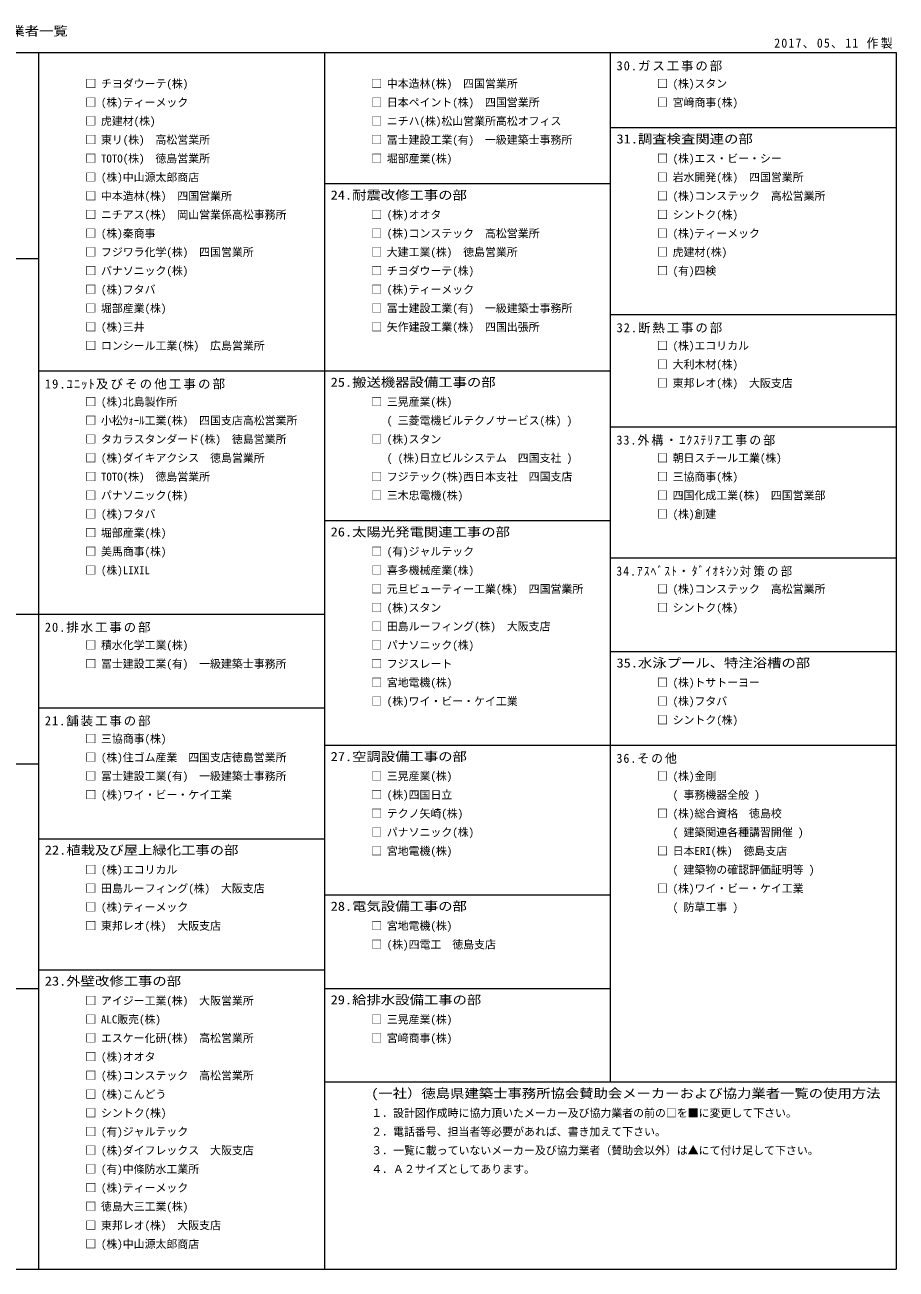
# Model space of a CAD drawing. Units: millimetres on the paper. Extents: x -581 to 591, y -39 to 360.
# Drawn here: x -310.1 to -30.7, y -39.1 to 359.8 of the extents above; entities that cross this region are included whole.
import ezdxf
from ezdxf.enums import TextEntityAlignment as Align

# ---------------------------------------------------------------- set-up
doc = ezdxf.new("R2010")
doc.units = ezdxf.units.MM
doc.layers.add('0-8_表', color=7, linetype='Continuous', lineweight=9)
doc.layers.add('0-B_文字', color=7, linetype='Continuous')
doc.styles.add('ＭＳ ゴシック', font='')
doc.styles.get('ＭＳ ゴシック').set_extended_font_data('MS Gothic')

msp = doc.modelspace()

# ---------------------------------------------------------------- linework, layer by layer
at = {"layer": '0-8_表'}
for p, q in [((-580.72, 350.908), (-30.72, 350.908)), ((-305.72, 350.908), (-305.72, -39.092)), ((-214.054, 350.908), (-214.054, -39.092)), ((-122.387, 350.908), (-122.387, 20.908)), ((-30.72, 350.908), (-30.72, -39.092)), ((-122.387, 326.908), (-30.72, 326.908)), ((-214.054, 308.908), (-122.387, 308.908)), ((-397.387, 284.908), (-305.72, 284.908)), ((-122.387, 266.908), (-30.72, 266.908)), ((-305.72, 248.908), (-214.054, 248.908)), ((-214.054, 248.908), (-122.387, 248.908)), ((-122.387, 230.908), (-30.72, 230.908)), ((-214.054, 200.908), (-122.387, 200.908)), ((-122.387, 188.908), (-30.72, 188.908)), ((-397.387, 170.908), (-305.72, 170.908)), ((-305.72, 170.908), (-214.054, 170.908)), ((-122.387, 158.908), (-30.72, 158.908)), ((-305.72, 140.908), (-214.054, 140.908)), ((-214.054, 128.908), (-122.387, 128.908)), ((-122.387, 128.908), (-30.72, 128.908)), ((-397.387, 122.908), (-305.72, 122.908)), ((-305.72, 98.908), (-214.054, 98.908)), ((-214.054, 80.908), (-122.387, 80.908)), ((-305.72, 56.908), (-214.054, 56.908)), ((-397.387, 50.908), (-305.72, 50.908)), ((-214.054, 50.908), (-122.387, 50.908)), ((-214.054, 20.908), (-30.72, 20.908)), ((-580.72, -39.092), (-30.72, -39.092))]:
    msp.add_line(p, q, dxfattribs=at)

# ---------------------------------------------------------------- texts
at = {"layer": '0-B_文字', "style": 'ＭＳ ゴシック', "width": 1.15}
for s, p in [('(一社）徳島県建築士事務所協会賛助会メーカーおよび協力業者一覧', (-436.68, 355.506)), ('31.調査検査関連の部', (-120.387, 320.908)), ('24.耐震改修工事の部', (-212.054, 302.908)), ('25.搬送機器設備工事の部', (-212.054, 242.908)), ('26.太陽光発電関連工事の部', (-212.054, 194.908)), ('35.水泳プール、特注浴槽の部', (-120.387, 152.908)), ('27.空調設備工事の部', (-212.054, 122.908)), ('22.植栽及び屋上緑化工事の部', (-303.72, 92.908)), ('28.電気設備工事の部', (-212.054, 74.908)), ('23.外壁改修工事の部', (-303.72, 50.908)), ('29.給排水設備工事の部', (-212.054, 44.908)), ('(一社）徳島県建築士事務所協会賛助会メーカーおよび協力業者一覧の使用方法', (-199.054, 14.908))]:
    msp.add_text(s, height=2.933, dxfattribs=at).set_placement(p, align=Align.BOTTOM_LEFT)
at = {"layer": '0-B_文字', "style": 'ＭＳ ゴシック'}
for s, p in [('□', (-290.72, 338.908)), ('チヨダウーテ(株)', (-285.72, 338.908)), ('□', (-199.054, 338.908)), ('中本造林(株)\u3000四国営業所', (-194.054, 338.908)), ('□', (-107.387, 338.908)), ('(株)スタン', (-102.387, 338.908)), ('□', (-290.72, 332.908)), ('(株)ティーメック', (-285.72, 332.908)), ('□', (-199.054, 332.908)), ('日本ペイント(株)\u3000四国営業所', (-194.054, 332.908)), ('□', (-107.387, 332.908)), ('宮﨑商事(株)', (-102.387, 332.908)), ('□', (-290.72, 326.908)), ('虎建材(株)', (-285.72, 326.908)), ('□', (-199.054, 326.908)), ('ニチハ(株)松山営業所高松オフィス', (-194.054, 326.908)), ('□', (-290.72, 320.908)), ('東リ(株)\u3000高松営業所', (-285.72, 320.908)), ('□', (-199.054, 320.908)), ('冨士建設工業(有)\u3000一級建築士事務所', (-194.054, 320.908)), ('□', (-290.72, 314.908)), ('TOTO(株)\u3000徳島営業所', (-285.72, 314.908)), ('□', (-199.054, 314.908)), ('堀部産業(株)', (-194.054, 314.908)), ('□', (-107.387, 314.908)), ('(株)エス・ビー・シー', (-102.387, 314.908)), ('□', (-290.72, 308.908)), ('(株)中山源太郎商店', (-285.72, 308.908)), ('□', (-107.387, 308.908)), ('岩水開発(株)\u3000四国営業所', (-102.387, 308.908)), ('□', (-290.72, 302.908)), ('中本造林(株)\u3000四国営業所', (-285.72, 302.908)), ('□', (-107.387, 302.908)), ('(株)コンステック\u3000高松営業所', (-102.387, 302.908)), ('□', (-290.72, 296.908)), ('ニチアス(株)\u3000岡山営業係高松事務所', (-285.72, 296.908)), ('□', (-199.054, 296.908)), ('(株)オオタ', (-194.054, 296.908)), ('□', (-107.387, 296.908)), ('シントク(株)', (-102.387, 296.908)), ('□', (-290.72, 290.908)), ('(株)秦商事', (-285.72, 290.908)), ('□', (-199.054, 290.908)), ('(株)コンステック\u3000高松営業所', (-194.054, 290.908)), ('□', (-107.387, 290.908)), ('(株)ティーメック', (-102.387, 290.908)), ('□', (-290.72, 284.908)), ('フジワラ化学(株)\u3000四国営業所', (-285.72, 284.908)), ('□', (-199.054, 284.908)), ('大建工業(株)\u3000徳島営業所', (-194.054, 284.908)), ('□', (-107.387, 284.908)), ('虎建材(株)', (-102.387, 284.908)), ('□', (-290.72, 278.908)), ('パナソニック(株)', (-285.72, 278.908)), ('□', (-199.054, 278.908)), ('チヨダウーテ(株)', (-194.054, 278.908)), ('□', (-107.387, 278.908)), ('(有)四検', (-102.387, 278.908)), ('□', (-290.72, 272.908)), ('(株)フタバ', (-285.72, 272.908)), ('□', (-199.054, 272.908)), ('(株)ティーメック', (-194.054, 272.908)), ('□', (-290.72, 266.908)), ('堀部産業(株)', (-285.72, 266.908)), ('□', (-199.054, 266.908)), ('冨士建設工業(有)\u3000一級建築士事務所', (-194.054, 266.908)), ('□', (-290.72, 260.908)), ('(株)三井', (-285.72, 260.908)), ('□', (-199.054, 260.908)), ('矢作建設工業(株)\u3000四国出張所', (-194.054, 260.908)), ('□', (-290.72, 254.908)), ('ロンシール工業(株)\u3000広島営業所', (-285.72, 254.908)), ('□', (-107.387, 254.908)), ('(株)エコリカル', (-102.387, 254.908)), ('□', (-107.387, 248.908)), ('大利木材(株)', (-102.387, 248.908)), ('□', (-107.387, 242.908)), ('東邦レオ(株)\u3000大阪支店', (-102.387, 242.908)), ('□', (-290.72, 236.908)), ('(株)北島製作所', (-285.72, 236.908)), ('□', (-199.054, 236.908)), ('三晃産業(株)', (-194.054, 236.908)), ('□', (-290.72, 230.908)), ('小松ｳｫｰﾙ工業(株)\u3000四国支店高松営業所', (-285.72, 230.908)), ('( 三菱電機ビルテクノサービス(株) )', (-194.054, 230.908)), ('□', (-290.72, 224.908)), ('タカラスタンダード(株)\u3000徳島営業所', (-285.72, 224.908)), ('□', (-199.054, 224.908)), ('(株)スタン', (-194.054, 224.908)), ('□', (-290.72, 218.908)), ('(株)ダイキアクシス\u3000徳島営業所', (-285.72, 218.908)), ('( (株)日立ビルシステム\u3000四国支社 )', (-194.054, 218.908)), ('□', (-107.387, 218.908)), ('朝日スチール工業(株)', (-102.387, 218.908)), ('□', (-290.72, 212.908)), ('TOTO(株)\u3000徳島営業所', (-285.72, 212.908)), ('□', (-199.054, 212.908)), ('フジテック(株)西日本支社\u3000四国支店', (-194.054, 212.908)), ('□', (-107.387, 212.908)), ('三協商事(株)', (-102.387, 212.908)), ('□', (-290.72, 206.908)), ('パナソニック(株)', (-285.72, 206.908)), ('□', (-199.054, 206.908)), ('三木忠電機(株)', (-194.054, 206.908)), ('□', (-107.387, 206.908)), ('四国化成工業(株)\u3000四国営業部', (-102.387, 206.908)), ('□', (-290.72, 200.908)), ('(株)フタバ', (-285.72, 200.908)), ('□', (-107.387, 200.908)), ('(株)創建', (-102.387, 200.908)), ('□', (-290.72, 194.908)), ('堀部産業(株)', (-285.72, 194.908)), ('□', (-290.72, 188.908)), ('美馬商事(株)', (-285.72, 188.908)), ('□', (-199.054, 188.908)), ('(有)ジャルテック', (-194.054, 188.908)), ('□', (-290.72, 182.908)), ('(株)LIXIL', (-285.72, 182.908)), ('□', (-199.054, 182.908)), ('喜多機械産業(株)', (-194.054, 182.908)), ('□', (-199.054, 176.908)), ('元旦ビューティー工業(株)\u3000四国営業所', (-194.054, 176.908)), ('□', (-107.387, 176.908)), ('(株)コンステック\u3000高松営業所', (-102.387, 176.908)), ('□', (-199.054, 170.908)), ('(株)スタン', (-194.054, 170.908)), ('□', (-107.387, 170.908)), ('シントク(株)', (-102.387, 170.908)), ('□', (-199.054, 164.908)), ('田島ルーフィング(株)\u3000大阪支店', (-194.054, 164.908)), ('□', (-290.72, 158.908)), ('積水化学工業(株)', (-285.72, 158.908)), ('□', (-199.054, 158.908)), ('パナソニック(株)', (-194.054, 158.908)), ('□', (-290.72, 152.908)), ('冨士建設工業(有)\u3000一級建築士事務所', (-285.72, 152.908)), ('□', (-199.054, 152.908)), ('フジスレート', (-194.054, 152.908)), ('□', (-199.054, 146.908)), ('宮地電機(株)', (-194.054, 146.908)), ('□', (-107.387, 146.908)), ('(株)トサトーヨー', (-102.387, 146.908)), ('□', (-199.054, 140.908)), ('(株)ワイ・ビー・ケイ工業', (-194.054, 140.908)), ('□', (-107.387, 140.908)), ('(株)フタバ', (-102.387, 140.908)), ('□', (-107.387, 134.908)), ('シントク(株)', (-102.387, 134.908)), ('□', (-290.72, 128.908)), ('三協商事(株)', (-285.72, 128.908)), ('□', (-290.72, 122.908)), ('(株)住ゴム産業\u3000四国支店徳島営業所', (-285.72, 122.908)), ('□', (-290.72, 116.908)), ('冨士建設工業(有)\u3000一級建築士事務所', (-285.72, 116.908)), ('□', (-199.054, 116.908)), ('三晃産業(株)', (-194.054, 116.908)), ('□', (-107.387, 116.908)), ('(株)金剛', (-102.387, 116.908)), ('□', (-290.72, 110.908)), ('(株)ワイ・ビー・ケイ工業', (-285.72, 110.908)), ('□', (-199.054, 110.908)), ('(株)四国日立', (-194.054, 110.908)), ('( 事務機器全般 )', (-102.387, 110.908)), ('□', (-199.054, 104.908)), ('テクノ矢崎(株)', (-194.054, 104.908)), ('□', (-107.387, 104.908)), ('(株)総合資格\u3000徳島校', (-102.387, 104.908)), ('□', (-199.054, 98.908)), ('パナソニック(株)', (-194.054, 98.908)), ('( 建築関連各種講習開催 )', (-102.387, 98.908)), ('□', (-199.054, 92.908)), ('宮地電機(株)', (-194.054, 92.908)), ('□', (-107.387, 92.908)), ('日本ERI(株)\u3000徳島支店', (-102.387, 92.908)), ('□', (-290.72, 86.908)), ('(株)エコリカル', (-285.72, 86.908)), ('( 建築物の確認評価証明等 )', (-102.387, 86.908)), ('□', (-290.72, 80.908)), ('田島ルーフィング(株)\u3000大阪支店', (-285.72, 80.908)), ('□', (-107.387, 80.908)), ('(株)ワイ・ビー・ケイ工業', (-102.387, 80.908)), ('□', (-290.72, 74.908)), ('(株)ティーメック', (-285.72, 74.908)), ('( 防草工事 )', (-102.387, 74.908)), ('□', (-290.72, 68.908)), ('東邦レオ(株)\u3000大阪支店', (-285.72, 68.908)), ('□', (-199.054, 68.908)), ('宮地電機(株)', (-194.054, 68.908)), ('□', (-199.054, 62.908)), ('(株)四電工\u3000徳島支店', (-194.054, 62.908)), ('□', (-290.72, 44.908)), ('アイジー工業(株)\u3000大阪営業所', (-285.72, 44.908)), ('□', (-290.72, 38.908)), ('ALC販売(株)', (-285.72, 38.908)), ('□', (-199.054, 38.908)), ('三晃産業(株)', (-194.054, 38.908)), ('□', (-290.72, 32.908)), ('エスケー化研(株)\u3000高松営業所', (-285.72, 32.908)), ('□', (-199.054, 32.908)), ('宮﨑商事(株)', (-194.054, 32.908)), ('□', (-290.72, 26.908)), ('(株)オオタ', (-285.72, 26.908)), ('□', (-290.72, 20.908)), ('(株)コンステック\u3000高松営業所', (-285.72, 20.908)), ('□', (-290.72, 14.908)), ('(株)こんどう', (-285.72, 14.908)), ('□', (-290.72, 8.908)), ('シントク(株)', (-285.72, 8.908)), ('１．設計図作成時に協力頂いたメーカー及び協力業者の前の□を■に変更して下さい。', (-199.054, 8.908)), ('□', (-290.72, 2.908)), ('(有)ジャルテック', (-285.72, 2.908)), ('２．電話番号、担当者等必要があれば、書き加えて下さい。', (-199.054, 2.908)), ('□', (-290.72, -3.092)), ('(株)ダイフレックス\u3000大阪支店', (-285.72, -3.092)), ('３．一覧に載っていないメーカー及び協力業者（賛助会以外）は▲にて付け足して下さい。', (-199.054, -3.092)), ('□', (-290.72, -9.092)), ('(有)中條防水工業所', (-285.72, -9.092)), ('４．Ａ２サイズとしてあります。', (-199.054, -9.092)), ('□', (-290.72, -15.092)), ('(株)ティーメック', (-285.72, -15.092)), ('□', (-290.72, -21.092)), ('徳島大三工業(株)', (-285.72, -21.092)), ('□', (-290.72, -27.092)), ('東邦レオ(株)\u3000大阪支店', (-285.72, -27.092)), ('□', (-290.72, -33.092)), ('(株)中山源太郎商店', (-285.72, -33.092))]:
    msp.add_text(s, height=2.566, dxfattribs=at).set_placement(p, align=Align.BOTTOM_LEFT)
at = {"layer": '0-B_文字', "char_height": 2.933, "attachment_point": 7, "style": 'ＭＳ ゴシック'}
for s, insert in [('\\T1.2;\\W0.95;2017、05、11\\~作製', (-69.803, 352.192)), ('\\T1.15;30.ガス工事の部', (-120.387, 344.908)), ('\\T1.15;32.断熱工事の部', (-120.387, 260.908)), ('\\T1.17;19.ﾕﾆｯﾄ及びその他工事の部', (-303.72, 242.908)), ('\\T1.18;\\W0.95;33.外構・ｴｸｽﾃﾘｱ工事の部', (-120.387, 224.908)), ('\\T1.22;\\W0.9;34.ｱｽﾍﾞｽﾄ・ﾀﾞｲｵｷｼﾝ対策の部', (-120.387, 182.908)), ('\\T1.15;20.排水工事の部', (-303.72, 164.908)), ('\\T1.15;21.舗装工事の部', (-303.72, 134.908)), ('\\T1.17;\\W0.95;36.その他', (-120.387, 122.908))]:
    msp.add_mtext(s, dxfattribs=dict(at, insert=insert))

doc.saveas('drawing.dxf')
